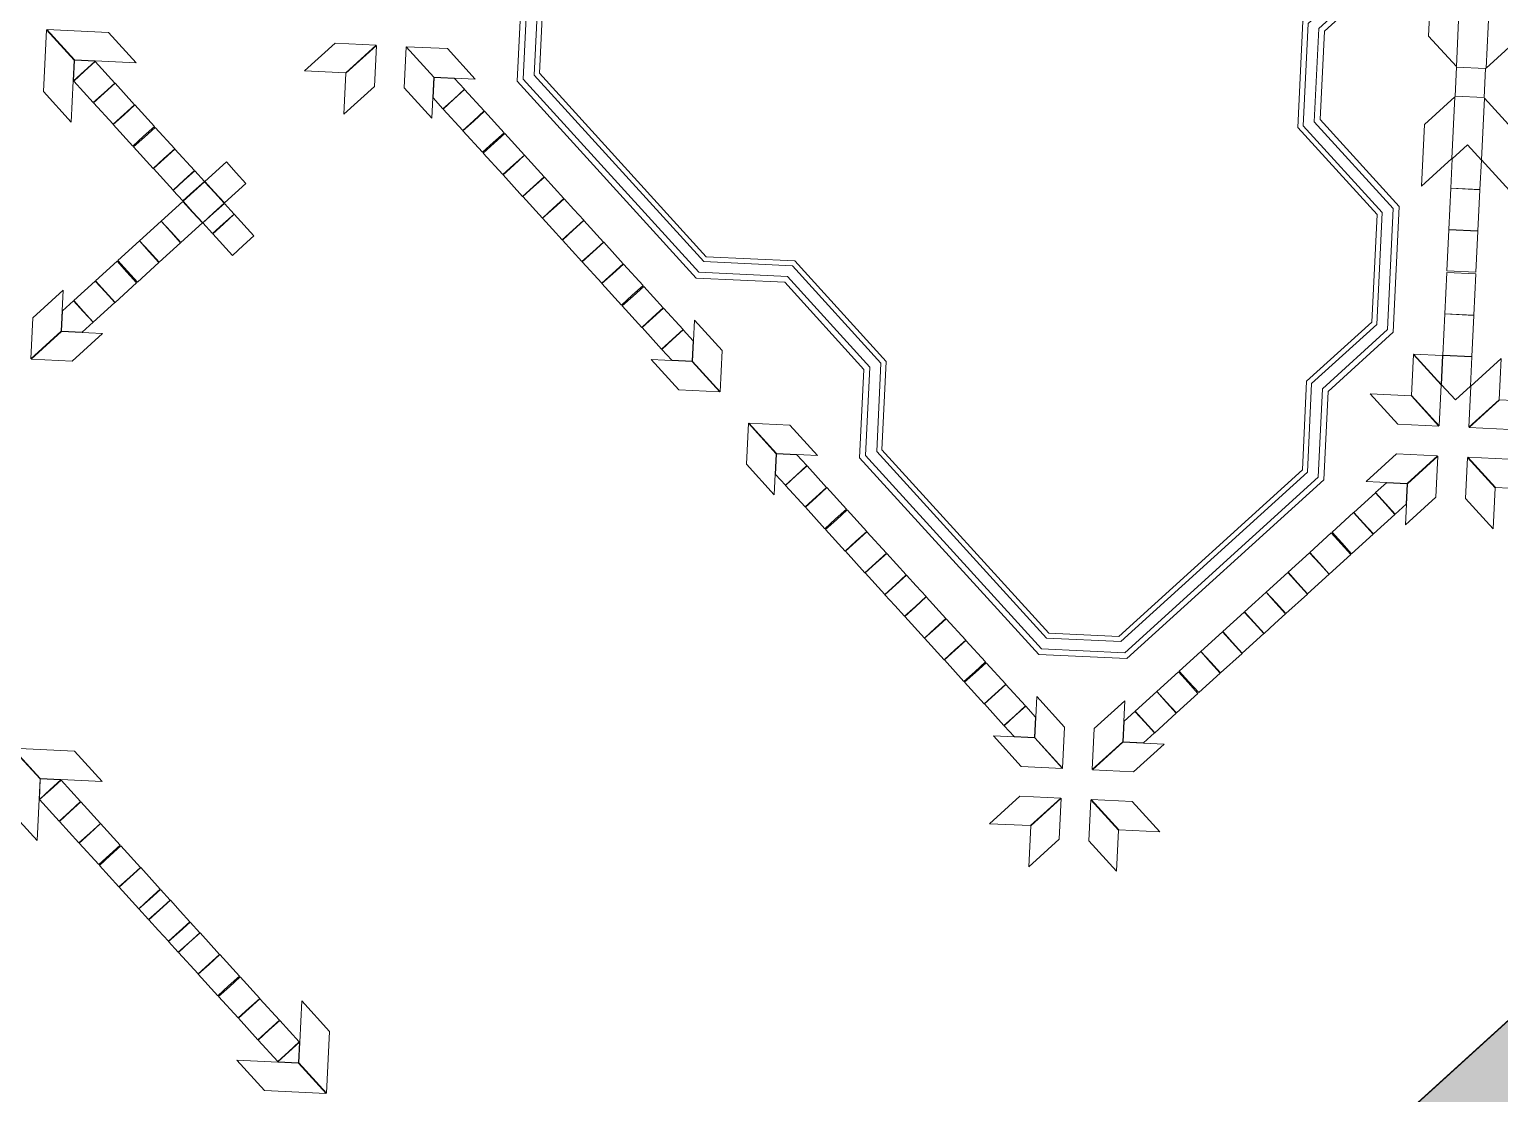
# Model space of a CAD drawing. Header units: inches. Extents: x 733725 to 1472938, y 4017711 to 8040520.
# Drawn here: x 734701.71 to 734721.93, y 4019149.44 to 4019164.08 of the extents above; entities that cross this region are included whole.
import ezdxf

# ---------------------------------------------------------------- set-up
doc = ezdxf.new("R2010")
doc.units = ezdxf.units.IN
doc.header["$MEASUREMENT"] = 0
doc.layers.add('H-HARAM3', color=123, linetype='Continuous', lineweight=5)
doc.layers.add('H-MAFSALL', color=31, linetype='Continuous', lineweight=13)

msp = doc.modelspace()

# ---------------------------------------------------------------- hatches: boundary and pattern name
at = {"layer": 'H-HARAM3'}
h = msp.add_hatch(color=256, dxfattribs=at)
h.paths.add_polyline_path([(734716.028, 4019124.161), (734715.823, 4019123.286), (734715.369, 4019121.079), (734715.2, 4019120.355), (734715.196, 4019119.642), (734715.084, 4019117.349), (734715.061, 4019116.343), (734714.999, 4019114.096), (734714.995, 4019113.1), (734714.83, 4019108.595), (734719.997, 4019102.911), (734723.331, 4019105.941), (734728.042, 4019100.759), (734723.301, 4019096.45), (734727.335, 4019092.014), (734724.671, 4019089.592), (734722.25, 4019092.256), (734720.548, 4019090.709), (734719.892, 4019091.431), (734718.14, 4019089.838), (734709.228, 4019099.64), (734711.058, 4019101.304), (734697.085, 4019116.673), (734653.138, 4019076.719), (734586.621, 4019149.885), (734621.452, 4019181.551), (734616.768, 4019186.703), (734608.767, 4019187.083), (734609.315, 4019198.591), (734613.851, 4019193.602), (734618.784, 4019198.087), (734618.537, 4019198.359), (734629.139, 4019207.998), (734629.386, 4019207.726), (734634.072, 4019211.987), (734639.991, 4019217.367), (734644.519, 4019212.386), (734691.789, 4019255.361), (734718.666, 4019225.798), (734702.541, 4019211.139), (734716.009, 4019196.325), (734717.761, 4019197.918), (734725.989, 4019188.866), (734724.238, 4019187.274), (734736.868, 4019173.38), (734752.238, 4019187.353), (734754.135, 4019185.266), (734753.363, 4019184.563), (734752.978, 4019167.892), (734726.21, 4019143.557), (734723.24, 4019139.715), (734722.535, 4019138.518), (734721.585, 4019136.45), (734721.228, 4019135.539), (734720.28, 4019133.515), (734719.872, 4019132.601), (734718.928, 4019130.561), (734718.538, 4019129.699), (734717.593, 4019127.641), (734717.164, 4019126.695), (734716.239, 4019124.643)])
h.paths.add_polyline_path([(734602.217, 4019153.389), (734601.82, 4019145.056), (734621.325, 4019123.602), (734623.077, 4019125.194), (734631.82, 4019115.577), (734630.068, 4019113.984), (734649.573, 4019092.53), (734657.906, 4019092.134), (734689.717, 4019121.054), (734688.124, 4019122.806), (734697.742, 4019131.55), (734699.334, 4019129.798), (734731.145, 4019158.718), (734731.542, 4019167.051), (734712.037, 4019188.506), (734710.285, 4019186.913), (734701.542, 4019196.53), (734703.294, 4019198.123), (734683.789, 4019219.577), (734675.456, 4019219.973), (734643.645, 4019191.053), (734645.238, 4019189.301), (734635.621, 4019180.557), (734634.028, 4019182.309)], flags=16)
h = msp.add_hatch(color=256, dxfattribs=at)
h.paths.add_polyline_path([(734716.028, 4019124.161), (734715.823, 4019123.286), (734715.369, 4019121.079), (734715.2, 4019120.355), (734715.196, 4019119.642), (734715.084, 4019117.349), (734715.061, 4019116.343), (734714.999, 4019114.096), (734714.995, 4019113.1), (734714.83, 4019108.595), (734719.997, 4019102.911), (734723.331, 4019105.941), (734728.042, 4019100.759), (734723.301, 4019096.45), (734727.335, 4019092.014), (734724.671, 4019089.592), (734722.25, 4019092.256), (734720.548, 4019090.709), (734719.892, 4019091.431), (734718.14, 4019089.838), (734709.228, 4019099.64), (734711.058, 4019101.304), (734697.085, 4019116.673), (734653.138, 4019076.719), (734586.621, 4019149.885), (734621.452, 4019181.551), (734616.768, 4019186.703), (734608.767, 4019187.083), (734609.315, 4019198.591), (734613.851, 4019193.602), (734618.784, 4019198.087), (734618.537, 4019198.359), (734629.139, 4019207.998), (734629.386, 4019207.726), (734634.072, 4019211.987), (734639.991, 4019217.367), (734644.519, 4019212.386), (734691.789, 4019255.361), (734718.666, 4019225.798), (734702.541, 4019211.139), (734716.009, 4019196.325), (734717.761, 4019197.918), (734725.989, 4019188.866), (734724.238, 4019187.274), (734736.868, 4019173.38), (734752.238, 4019187.353), (734754.135, 4019185.266), (734753.363, 4019184.563), (734752.978, 4019167.892), (734726.21, 4019143.557), (734723.24, 4019139.715), (734722.535, 4019138.518), (734721.585, 4019136.45), (734721.228, 4019135.539), (734720.28, 4019133.515), (734719.872, 4019132.601), (734718.928, 4019130.561), (734718.538, 4019129.699), (734717.593, 4019127.641), (734717.164, 4019126.695), (734716.239, 4019124.643)])
h.paths.add_polyline_path([(734602.217, 4019153.389), (734601.82, 4019145.056), (734621.325, 4019123.602), (734623.077, 4019125.194), (734631.82, 4019115.577), (734630.068, 4019113.984), (734649.573, 4019092.53), (734657.906, 4019092.134), (734689.717, 4019121.054), (734688.124, 4019122.806), (734697.742, 4019131.55), (734699.334, 4019129.798), (734731.145, 4019158.718), (734731.542, 4019167.051), (734712.037, 4019188.506), (734710.285, 4019186.913), (734701.542, 4019196.53), (734703.294, 4019198.123), (734683.789, 4019219.577), (734675.456, 4019219.973), (734643.645, 4019191.053), (734645.238, 4019189.301), (734635.621, 4019180.557), (734634.028, 4019182.309)], flags=16)
at = {"layer": 'H-MAFSALL'}
h = msp.add_hatch(dxfattribs=at)
h.set_pattern_fill('ANGLE', color=256, scale=0.3, angle=45, style=0)
h.set_pattern_definition([(44.999999983, (-0.0012, 0.0002), (-1.4817422595, 1.4817422604), [1.524, -0.5715]), (134.999999983, (-0.0012, 0.0002), (-1.4817422604, -1.4817422595), [1.524, -0.5715])])
edge = h.paths.add_edge_path(flags=16)
edge.add_arc((734483.445, 4019138.19), 8, -50, 310)
edge = h.paths.add_edge_path(flags=16)
edge.add_arc((735041.69, 4018744.78), 5, 130, 310)
edge.add_arc((735041.69, 4018744.78), 5, -50, 130)
edge = h.paths.add_edge_path(flags=16)
edge.add_arc((734929.449, 4018650.032), 10, 307.1029, 310)
edge.add_line((734935.877, 4018642.372), (734935.481, 4018642.057))
edge = h.paths.add_edge_path(flags=16)
edge.add_arc((734448.304, 4018988.959), 5, -50, 310)
edge = h.paths.add_edge_path(flags=16)
edge.add_arc((734929.449, 4018650.032), 10, -50, 310)
edge = h.paths.add_edge_path()
edge.add_line((734470.495, 4018819.804), (734535.003, 4018852.189))
edge.add_line((734535.003, 4018852.189), (734535.003, 4018852.189))
edge.add_line((734535.003, 4018852.189), (734572.914, 4018810.916))
edge.add_arc((734615.714, 4018815.067), 43, 185.5397, 259.5981)
edge.add_line((734607.95, 4018772.774), (734656.259, 4018720.181))
edge.add_line((734656.259, 4018720.181), (734681.017, 4018702.881))
edge.add_line((734681.017, 4018702.881), (734689.467, 4018687.669))
edge.add_line((734689.467, 4018687.669), (734694.857, 4018680.12))
edge.add_line((734694.857, 4018680.12), (734719.321, 4018651.346))
edge.add_line((734719.321, 4018651.346), (734735.321, 4018631.946))
edge.add_line((734735.321, 4018631.946), (734738.811, 4018624.304))
edge.add_line((734738.811, 4018624.304), (734748.26, 4018603.512))
edge.add_line((734748.26, 4018603.512), (734747.516, 4018601.656))
edge.add_arc((734785.506, 4018511.871), 97.491, 107.72929, 112.93457, ccw=False)
edge.add_arc((734656.551, 4018541.881), 117.492, 25.08126, 32.34036, ccw=False)
edge.add_line((734762.964, 4018591.686), (734809.18, 4018581.942))
edge.add_line((734809.18, 4018581.942), (734866.219, 4018571.729))
edge.add_line((734866.219, 4018571.729), (734867.898, 4018578.513))
edge.add_line((734867.898, 4018578.513), (734907.725, 4018615.005))
edge.add_line((734907.725, 4018615.005), (734912.431, 4018609.829))
edge.add_line((734912.431, 4018609.829), (734975.64, 4018667.103))
edge.add_line((734975.64, 4018667.103), (734970.981, 4018672.229))
edge.add_line((734970.981, 4018672.229), (735032.04, 4018727.74))
edge.add_line((735032.04, 4018727.74), (735037.306, 4018722.006))
edge.add_line((735037.306, 4018722.006), (735052.413, 4018735.663))
edge.add_line((735052.413, 4018735.663), (735059.338, 4018741.922))
edge.add_line((735059.338, 4018741.922), (735066.401, 4018748.341))
edge.add_line((735066.401, 4018748.341), (735061.106, 4018754.165))
edge.add_line((735061.106, 4018754.165), (735117.118, 4018805.091))
edge.add_line((735117.118, 4018805.091), (735104.817, 4018818.622))
edge.add_line((735104.817, 4018818.622), (734958.677, 4018685.762))
edge.add_line((734958.677, 4018685.762), (734951.519, 4018693.635))
edge.add_line((734951.519, 4018693.635), (734933.872, 4018677.591))
edge.add_line((734933.872, 4018677.591), (734905.385, 4018651.693))
edge.add_line((734905.385, 4018651.693), (734888.108, 4018635.985))
edge.add_line((734888.108, 4018635.985), (734892.767, 4018630.86))
edge.add_line((734892.767, 4018630.86), (734854.667, 4018596.221))
edge.add_line((734854.667, 4018596.221), (734784.293, 4018608.823))
edge.add_arc((734788.7, 4018633.431), 25, 217.1653, 259.8479, ccw=False)
edge.add_line((734768.777, 4018618.328), (734704.047, 4018703.715))
edge.add_line((734704.047, 4018703.715), (734708.534, 4018710.947))
edge.add_line((734708.534, 4018710.947), (734700.207, 4018716.114))
edge.add_line((734700.207, 4018716.114), (734704.039, 4018722.289))
edge.add_line((734704.039, 4018722.289), (734698.091, 4018725.98))
edge.add_line((734698.091, 4018725.98), (734702.273, 4018732.721))
edge.add_line((734702.273, 4018732.721), (734702.336, 4018732.679))
edge.add_arc((734708.117, 4018741.415), 10.475, 236.5024, 314.0512)
edge.add_line((734715.401, 4018733.886), (734717.159, 4018735.485))
edge.add_line((734717.159, 4018735.485), (734722.231, 4018740.095))
edge.add_line((734722.231, 4018740.095), (734720.065, 4018742.478))
edge.add_line((734720.065, 4018742.478), (734726.132, 4018747.994))
edge.add_line((734726.132, 4018747.994), (734719.41, 4018755.387))
edge.add_line((734719.41, 4018755.387), (734713.218, 4018749.758))
edge.add_line((734713.218, 4018749.758), (734710.291, 4018752.978))
edge.add_line((734710.291, 4018752.978), (734716.483, 4018758.607))
edge.add_line((734716.483, 4018758.607), (734709.759, 4018766.003))
edge.add_line((734709.759, 4018766.003), (734703.567, 4018760.373))
edge.add_line((734703.567, 4018760.373), (734700.64, 4018763.593))
edge.add_line((734700.64, 4018763.593), (734706.832, 4018769.222))
edge.add_line((734706.832, 4018769.222), (734700.111, 4018776.616))
edge.add_line((734700.111, 4018776.616), (734694.4, 4018771.424))
edge.add_line((734694.4, 4018771.424), (734692.234, 4018773.807))
edge.add_line((734692.234, 4018773.807), (734686.631, 4018768.713))
edge.add_line((734686.631, 4018768.713), (734683.931, 4018766.258))
edge.add_arc((734691.488, 4018755.604), 13.062, 125.3471, 234.1486)
edge.add_line((734683.838, 4018745.017), (734679.674, 4018738.306))
edge.add_line((734679.674, 4018738.306), (734673.726, 4018741.996))
edge.add_line((734673.726, 4018741.996), (734673.41, 4018741.491))
edge.add_line((734673.41, 4018741.491), (734673.274, 4018741.576))
edge.add_line((734673.274, 4018741.576), (734669.424, 4018735.372))
edge.add_line((734669.424, 4018735.372), (734662.891, 4018739.425))
edge.add_line((734662.891, 4018739.425), (734661.12, 4018740.524))
edge.add_line((734661.12, 4018740.524), (734662.269, 4018742.424))
edge.add_line((734662.269, 4018742.424), (734639.091, 4018767.919))
edge.add_line((734639.091, 4018767.919), (734644.863, 4018773.166))
edge.add_line((734644.863, 4018773.166), (734641.27, 4018777.117))
edge.add_line((734641.27, 4018777.117), (734635.499, 4018771.87))
edge.add_line((734635.499, 4018771.87), (734624.539, 4018783.924))
edge.add_line((734624.539, 4018783.924), (734623.801, 4018783.25))
edge.add_line((734623.801, 4018783.25), (734611.491, 4018796.79))
edge.add_line((734611.491, 4018796.79), (734615.969, 4018800.904))
edge.add_line((734615.969, 4018800.904), (734613.206, 4018803.943))
edge.add_line((734613.206, 4018803.943), (734611.359, 4018802.264))
edge.add_line((734611.359, 4018802.264), (734611.02, 4018802.637))
edge.add_line((734611.02, 4018802.637), (734608.08, 4018802.777))
edge.add_line((734608.08, 4018802.777), (734607.708, 4018802.438))
edge.add_line((734607.708, 4018802.438), (734600.959, 4018809.861))
edge.add_line((734600.959, 4018809.861), (734601.332, 4018810.2))
edge.add_line((734601.332, 4018810.2), (734601.471, 4018813.14))
edge.add_line((734601.471, 4018813.14), (734601.133, 4018813.512))
edge.add_line((734601.133, 4018813.512), (734602.98, 4018815.191))
edge.add_line((734602.98, 4018815.191), (734600.195, 4018818.254))
edge.add_line((734600.195, 4018818.254), (734595.696, 4018814.164))
edge.add_line((734595.696, 4018814.164), (734583.386, 4018827.704))
edge.add_line((734583.386, 4018827.704), (734584.128, 4018828.375))
edge.add_line((734584.128, 4018828.375), (734573.169, 4018840.43))
edge.add_line((734573.169, 4018840.43), (734578.94, 4018845.677))
edge.add_line((734578.94, 4018845.677), (734575.348, 4018849.628))
edge.add_line((734575.348, 4018849.628), (734569.576, 4018844.381))
edge.add_line((734569.576, 4018844.381), (734546.398, 4018869.875))
edge.add_line((734546.398, 4018869.875), (734544.397, 4018868.912))
edge.add_line((734544.397, 4018868.912), (734540.057, 4018877.668))
edge.add_line((734540.057, 4018877.668), (734546.599, 4018880.911))
edge.add_line((734546.599, 4018880.911), (734546.526, 4018881.057))
edge.add_line((734546.526, 4018881.057), (734547.06, 4018881.322))
edge.add_line((734547.06, 4018881.322), (734543.952, 4018887.593))
edge.add_line((734543.952, 4018887.593), (734551.028, 4018891.101))
edge.add_arc((734562.294, 4018897.711), 13.062, 210.4016, 319.2031)
edge.add_line((734572.182, 4018889.177), (734580.485, 4018896.725))
edge.add_line((734580.485, 4018896.725), (734578.319, 4018899.107))
edge.add_line((734578.319, 4018899.107), (734584.029, 4018904.299))
edge.add_line((734584.029, 4018904.299), (734577.183, 4018911.579))
edge.add_line((734577.183, 4018911.579), (734571.116, 4018906.063))
edge.add_line((734571.116, 4018906.063), (734568.189, 4018909.283))
edge.add_line((734568.189, 4018909.283), (734574.256, 4018914.799))
edge.add_line((734574.256, 4018914.799), (734567.532, 4018922.195))
edge.add_line((734567.532, 4018922.195), (734561.465, 4018916.679))
edge.add_line((734561.465, 4018916.679), (734558.538, 4018919.898))
edge.add_line((734558.538, 4018919.898), (734564.605, 4018925.414))
edge.add_line((734564.605, 4018925.414), (734558.008, 4018932.921))
edge.add_line((734558.008, 4018932.921), (734551.941, 4018927.405))
edge.add_line((734551.941, 4018927.405), (734549.774, 4018929.787))
edge.add_line((734549.774, 4018929.787), (734542.945, 4018923.578))
edge.add_arc((734549.637, 4018915.633), 10.388, 130.1084, 208.8482)
edge.add_line((734540.538, 4018910.621), (734533.43, 4018907.097))
edge.add_line((734533.43, 4018907.097), (734530.321, 4018913.369))
edge.add_line((734530.321, 4018913.369), (734523.81, 4018910.141))
edge.add_line((734523.81, 4018910.141), (734519.422, 4018918.991))
edge.add_line((734519.422, 4018918.991), (734518.414, 4018918.49))
edge.add_line((734518.414, 4018918.49), (734483.652, 4018963.612))
edge.add_line((734483.652, 4018963.612), (734466.216, 4018986.25))
edge.add_arc((734446.342, 4018986.524), 19.876, -0.7881, 95.2465)
edge.add_line((734444.525, 4019006.316), (734441.745, 4019010.015))
edge.add_arc((734457.733, 4019022.03), 20, 159.6381, 216.9245, ccw=False)
edge.add_line((734438.983, 4019028.989), (734449.624, 4019057.661))
edge.add_arc((734468.375, 4019050.702), 20, 132.2751, 159.6381, ccw=False)
edge.add_line((734454.921, 4019065.5), (734492.174, 4019099.369))
edge.add_line((734492.174, 4019099.369), (734492.352, 4019103.094))
edge.add_line((734492.352, 4019103.094), (734518.495, 4019128.91))
edge.add_line((734518.495, 4019128.91), (734515.932, 4019129.032))
edge.add_line((734515.932, 4019129.032), (734509.618, 4019135.985))
edge.add_line((734509.618, 4019135.985), (734510.13, 4019146.749))
edge.add_line((734510.13, 4019146.749), (734519.735, 4019155.04))
edge.add_line((734519.735, 4019155.04), (734521.152, 4019171.133))
edge.add_line((734521.152, 4019171.133), (734507.472, 4019199.486))
edge.add_line((734507.472, 4019199.486), (734476.686, 4019171.099))
edge.add_line((734476.686, 4019171.099), (734472.574, 4019167.308))
edge.add_line((734472.574, 4019167.308), (734466.913, 4019162.087))
edge.add_line((734466.913, 4019162.087), (734466.392, 4019149.251))
edge.add_line((734466.392, 4019149.251), (734473.058, 4019142.023))
edge.add_line((734473.058, 4019142.023), (734470.728, 4019136.003))
edge.add_line((734470.728, 4019136.003), (734468.209, 4019122.907))
edge.add_line((734468.209, 4019122.907), (734466.607, 4019104.847))
edge.add_line((734466.607, 4019104.847), (734464.67, 4019103.328))
edge.add_line((734464.67, 4019103.328), (734460.43, 4019099.47))
edge.add_line((734460.43, 4019099.47), (734439.912, 4019080.557))
edge.add_arc((734466.972, 4019051.099), 40, 132.5703, 159.9333)
edge.add_line((734429.4, 4019064.824), (734425.787, 4019054.932))
edge.add_arc((734492.611, 4019019.499), 75.638, 152.06563, 155.27115)
edge.add_line((734423.91, 4019051.14), (734418.436, 4019034.299))
edge.add_line((734418.436, 4019034.299), (734418.393, 4019032.833))
edge.add_arc((734464.107, 4019027.499), 46.024, 173.3446, 190.8662)
edge.add_arc((734458.101, 4019026.815), 40, 191.5252, 222.5703)
edge.add_line((734428.643, 4018999.755), (734431.55, 4018996.591))
edge.add_arc((734450.637, 4018990.594), 20.007, 162.5586, 282.582)
edge.add_line((734454.995, 4018971.068), (734472.935, 4018951.538))
edge.add_line((734472.935, 4018951.538), (734489.366, 4018933.651))
edge.add_line((734489.366, 4018933.651), (734498.083, 4018916.295))
edge.add_line((734498.083, 4018916.295), (734467.009, 4018900.695))
edge.add_line((734467.009, 4018900.695), (734457.734, 4018896.038))
edge.add_line((734457.734, 4018896.038), (734446.846, 4018890.572))
edge.add_line((734446.846, 4018890.572), (734436.474, 4018885.365))
edge.add_line((734436.474, 4018885.365), (734448.8, 4018875.981))
edge.add_line((734448.8, 4018875.981), (734461.775, 4018837.145))
edge.add_line((734461.775, 4018837.145), (734470.495, 4018819.804))

# ---------------------------------------------------------------- linework, layer by layer
at = {"layer": 'H-HARAM3'}
for points in [[(734602.193, 4019153.39), (734601.797, 4019145.056), (734622.314, 4019122.488), (734623.326, 4019123.408), (734630.053, 4019116.009), (734629.041, 4019115.089), (734649.558, 4019092.521), (734657.892, 4019092.124), (734731.145, 4019158.721), (734731.541, 4019167.055), (734683.78, 4019219.59), (734675.446, 4019219.987)], [(734602.193, 4019153.39), (734601.797, 4019145.056), (734622.314, 4019122.488), (734623.326, 4019123.408), (734630.053, 4019116.009), (734629.041, 4019115.089), (734649.558, 4019092.521), (734657.892, 4019092.124), (734731.145, 4019158.721), (734731.541, 4019167.055), (734683.78, 4019219.59), (734675.446, 4019219.987)], [(734602.217, 4019153.389), (734601.82, 4019145.056), (734621.325, 4019123.602), (734623.077, 4019125.194), (734631.82, 4019115.577), (734630.068, 4019113.984), (734649.573, 4019092.53), (734657.906, 4019092.134), (734689.717, 4019121.054), (734688.124, 4019122.806), (734697.742, 4019131.55), (734699.334, 4019129.798), (734731.145, 4019158.718), (734731.542, 4019167.051), (734712.037, 4019188.506), (734710.285, 4019186.913), (734701.542, 4019196.53), (734703.294, 4019198.123), (734683.789, 4019219.577), (734675.456, 4019219.973), (734643.645, 4019191.053), (734645.238, 4019189.301), (734635.621, 4019180.557), (734634.028, 4019182.309)], [(734602.217, 4019153.389), (734601.82, 4019145.056), (734621.325, 4019123.602), (734623.077, 4019125.194), (734631.82, 4019115.577), (734630.068, 4019113.984), (734649.573, 4019092.53), (734657.906, 4019092.134), (734689.717, 4019121.054), (734688.124, 4019122.806), (734697.742, 4019131.55), (734699.334, 4019129.798), (734731.145, 4019158.718), (734731.542, 4019167.051), (734712.037, 4019188.506), (734710.285, 4019186.913), (734701.542, 4019196.53), (734703.294, 4019198.123), (734683.789, 4019219.577), (734675.456, 4019219.973), (734643.645, 4019191.053), (734645.238, 4019189.301), (734635.621, 4019180.557), (734634.028, 4019182.309)], [(734708.417, 4019163.371), (734708.474, 4019164.585), (734711.182, 4019167.046), (734712.398, 4019166.988), (734713.596, 4019168.078), (734713.654, 4019169.294), (734716.361, 4019171.755), (734717.575, 4019171.697), (734720.037, 4019168.99), (734719.979, 4019167.774), (734720.794, 4019166.877), (734720.712, 4019165.149), (734719.516, 4019164.061), (734719.458, 4019162.843), (734720.545, 4019161.648), (734720.463, 4019159.919), (734719.566, 4019159.104), (734719.508, 4019157.888), (734716.801, 4019155.426), (734715.587, 4019155.484), (734713.125, 4019158.191), (734713.183, 4019159.407), (734712.094, 4019160.606), (734710.878, 4019160.663)], [(734708.417, 4019163.371), (734708.474, 4019164.585), (734711.182, 4019167.046), (734712.398, 4019166.988), (734713.596, 4019168.078), (734713.654, 4019169.294), (734716.361, 4019171.755), (734717.575, 4019171.697), (734720.037, 4019168.99), (734719.979, 4019167.774), (734720.794, 4019166.877), (734720.712, 4019165.149), (734719.516, 4019164.061), (734719.458, 4019162.843), (734720.545, 4019161.648), (734720.463, 4019159.919), (734719.566, 4019159.104), (734719.508, 4019157.888), (734716.801, 4019155.426), (734715.587, 4019155.484), (734713.125, 4019158.191), (734713.183, 4019159.407), (734712.094, 4019160.606), (734710.878, 4019160.663)], [(734708.498, 4019163.4), (734708.553, 4019164.548), (734711.211, 4019166.965), (734712.427, 4019166.907), (734713.674, 4019168.041), (734713.732, 4019169.257), (734716.39, 4019171.674), (734717.538, 4019171.619), (734719.955, 4019168.961), (734719.897, 4019167.745), (734720.713, 4019166.848), (734720.633, 4019165.185), (734719.438, 4019164.098), (734719.376, 4019162.814), (734720.464, 4019161.618), (734720.385, 4019159.956), (734719.488, 4019159.14), (734719.43, 4019157.924), (734716.772, 4019155.508), (734715.624, 4019155.562), (734713.207, 4019158.221), (734713.265, 4019159.437), (734712.131, 4019160.684), (734710.915, 4019160.742)], [(734708.498, 4019163.4), (734708.553, 4019164.548), (734711.211, 4019166.965), (734712.427, 4019166.907), (734713.674, 4019168.041), (734713.732, 4019169.257), (734716.39, 4019171.674), (734717.538, 4019171.619), (734719.955, 4019168.961), (734719.897, 4019167.745), (734720.713, 4019166.848), (734720.633, 4019165.185), (734719.438, 4019164.098), (734719.376, 4019162.814), (734720.464, 4019161.618), (734720.385, 4019159.956), (734719.488, 4019159.14), (734719.43, 4019157.924), (734716.772, 4019155.508), (734715.624, 4019155.562), (734713.207, 4019158.221), (734713.265, 4019159.437), (734712.131, 4019160.684), (734710.915, 4019160.742)], [(734708.651, 4019163.455), (734708.7, 4019164.479), (734711.266, 4019166.812), (734712.482, 4019166.754), (734713.821, 4019167.972), (734713.879, 4019169.188), (734716.445, 4019171.521), (734717.469, 4019171.472), (734719.802, 4019168.906), (734719.745, 4019167.69), (734720.56, 4019166.793), (734720.487, 4019165.255), (734719.291, 4019164.167), (734719.224, 4019162.759), (734720.311, 4019161.563), (734720.238, 4019160.025), (734719.341, 4019159.21), (734719.283, 4019157.994), (734716.717, 4019155.66), (734715.693, 4019155.709), (734713.36, 4019158.276), (734713.418, 4019159.492), (734712.2, 4019160.831), (734710.984, 4019160.889)], [(734708.651, 4019163.455), (734708.7, 4019164.479), (734711.266, 4019166.812), (734712.482, 4019166.754), (734713.821, 4019167.972), (734713.879, 4019169.188), (734716.445, 4019171.521), (734717.469, 4019171.472), (734719.802, 4019168.906), (734719.745, 4019167.69), (734720.56, 4019166.793), (734720.487, 4019165.255), (734719.291, 4019164.167), (734719.224, 4019162.759), (734720.311, 4019161.563), (734720.238, 4019160.025), (734719.341, 4019159.21), (734719.283, 4019157.994), (734716.717, 4019155.66), (734715.693, 4019155.709), (734713.36, 4019158.276), (734713.418, 4019159.492), (734712.2, 4019160.831), (734710.984, 4019160.889)], [(734708.722, 4019163.481), (734708.768, 4019164.447), (734711.292, 4019166.741), (734712.508, 4019166.683), (734713.89, 4019167.939), (734713.948, 4019169.155), (734716.471, 4019171.45), (734717.437, 4019171.404), (734719.731, 4019168.88), (734719.673, 4019167.664), (734720.488, 4019166.767), (734720.418, 4019165.287), (734719.222, 4019164.2), (734719.152, 4019162.734), (734720.24, 4019161.538), (734720.169, 4019160.057), (734719.272, 4019159.242), (734719.215, 4019158.026), (734716.691, 4019155.732), (734715.725, 4019155.778), (734713.431, 4019158.301), (734713.489, 4019159.517), (734712.232, 4019160.899), (734711.016, 4019160.957)], [(734708.722, 4019163.481), (734708.768, 4019164.447), (734711.292, 4019166.741), (734712.508, 4019166.683), (734713.89, 4019167.939), (734713.948, 4019169.155), (734716.471, 4019171.45), (734717.437, 4019171.404), (734719.731, 4019168.88), (734719.673, 4019167.664), (734720.488, 4019166.767), (734720.418, 4019165.287), (734719.222, 4019164.2), (734719.152, 4019162.734), (734720.24, 4019161.538), (734720.169, 4019160.057), (734719.272, 4019159.242), (734719.215, 4019158.026), (734716.691, 4019155.732), (734715.725, 4019155.778), (734713.431, 4019158.301), (734713.489, 4019159.517), (734712.232, 4019160.899), (734711.016, 4019160.957)], [(734721.371, 4019164.423), (734720.991, 4019164.842), (734720.95, 4019163.991), (734721.331, 4019163.572)], [(734721.371, 4019164.423), (734720.991, 4019164.842), (734720.95, 4019163.991), (734721.331, 4019163.572)], [(734721.78, 4019164.404), (734722.198, 4019164.784), (734722.158, 4019163.933), (734721.739, 4019163.553)], [(734721.78, 4019164.404), (734722.198, 4019164.784), (734722.158, 4019163.933), (734721.739, 4019163.553)], [(734701.902, 4019163.229), (734702.283, 4019162.81), (734702.323, 4019163.661), (734701.943, 4019164.08)], [(734701.902, 4019163.229), (734702.283, 4019162.81), (734702.323, 4019163.661), (734701.943, 4019164.08)], [(734702.797, 4019164.042), (734703.177, 4019163.624), (734702.327, 4019163.664), (734701.946, 4019164.083)], [(734702.797, 4019164.042), (734703.177, 4019163.624), (734702.327, 4019163.664), (734701.946, 4019164.083)], [(734705.492, 4019163.513), (734705.911, 4019163.894), (734706.476, 4019163.867), (734706.057, 4019163.486)], [(734705.492, 4019163.513), (734705.911, 4019163.894), (734706.476, 4019163.867), (734706.057, 4019163.486)], [(734706.033, 4019162.918), (734706.452, 4019163.299), (734706.479, 4019163.864), (734706.06, 4019163.483)], [(734706.033, 4019162.918), (734706.452, 4019163.299), (734706.479, 4019163.864), (734706.06, 4019163.483)], [(734707.241, 4019162.861), (734706.86, 4019163.279), (734706.887, 4019163.844), (734707.268, 4019163.426)], [(734707.241, 4019162.861), (734706.86, 4019163.279), (734706.887, 4019163.844), (734707.268, 4019163.426)], [(734707.836, 4019163.402), (734707.455, 4019163.82), (734706.89, 4019163.847), (734707.271, 4019163.429)], [(734707.836, 4019163.402), (734707.455, 4019163.82), (734706.89, 4019163.847), (734707.271, 4019163.429)], [(734702.314, 4019163.377), (734702.328, 4019163.66), (734702.61, 4019163.646), (734702.462, 4019163.512)], [(734702.314, 4019163.377), (734702.328, 4019163.66), (734702.61, 4019163.646), (734702.462, 4019163.512)], [(734702.613, 4019163.643), (734702.465, 4019163.508), (734702.317, 4019163.374), (734702.586, 4019163.078), (734702.734, 4019163.212), (734702.882, 4019163.347)], [(734702.613, 4019163.643), (734702.465, 4019163.508), (734702.317, 4019163.374), (734702.586, 4019163.078), (734702.734, 4019163.212), (734702.882, 4019163.347)], [(734721.316, 4019163.165), (734721.335, 4019163.565), (734721.734, 4019163.546), (734721.715, 4019163.146)], [(734721.316, 4019163.165), (734721.335, 4019163.565), (734721.734, 4019163.546), (734721.715, 4019163.146)], [(734702.885, 4019163.344), (734702.737, 4019163.209), (734702.589, 4019163.075), (734702.858, 4019162.779), (734703.006, 4019162.913), (734703.154, 4019163.048)], [(734702.885, 4019163.344), (734702.737, 4019163.209), (734702.589, 4019163.075), (734702.858, 4019162.779), (734703.006, 4019162.913), (734703.154, 4019163.048)], [(734707.258, 4019163.142), (734707.272, 4019163.424), (734707.554, 4019163.411), (734707.69, 4019163.261), (734707.542, 4019163.127), (734707.394, 4019162.992)], [(734707.258, 4019163.142), (734707.272, 4019163.424), (734707.554, 4019163.411), (734707.69, 4019163.261), (734707.542, 4019163.127), (734707.394, 4019162.992)], [(734707.397, 4019162.989), (734707.545, 4019163.123), (734707.693, 4019163.258), (734707.962, 4019162.962), (734707.814, 4019162.828), (734707.666, 4019162.693)], [(734707.397, 4019162.989), (734707.545, 4019163.123), (734707.693, 4019163.258), (734707.962, 4019162.962), (734707.814, 4019162.828), (734707.666, 4019162.693)], [(734721.271, 4019162.307), (734720.852, 4019161.927), (734720.893, 4019162.777), (734721.311, 4019163.158)], [(734721.271, 4019162.307), (734720.852, 4019161.927), (734720.893, 4019162.777), (734721.311, 4019163.158)], [(734721.679, 4019162.288), (734722.06, 4019161.869), (734722.1, 4019162.72), (734721.719, 4019163.138)], [(734721.679, 4019162.288), (734722.06, 4019161.869), (734722.1, 4019162.72), (734721.719, 4019163.138)], [(734703.157, 4019163.045), (734703.009, 4019162.91), (734702.861, 4019162.775), (734703.13, 4019162.479), (734703.278, 4019162.614), (734703.426, 4019162.749)], [(734703.157, 4019163.045), (734703.009, 4019162.91), (734702.861, 4019162.775), (734703.13, 4019162.479), (734703.278, 4019162.614), (734703.426, 4019162.749)], [(734707.669, 4019162.69), (734707.817, 4019162.824), (734707.965, 4019162.959), (734708.234, 4019162.663), (734708.086, 4019162.528), (734707.938, 4019162.394)], [(734707.669, 4019162.69), (734707.817, 4019162.824), (734707.965, 4019162.959), (734708.234, 4019162.663), (734708.086, 4019162.528), (734707.938, 4019162.394)], [(734703.436, 4019162.737), (734703.288, 4019162.603), (734703.14, 4019162.468), (734703.409, 4019162.172), (734703.557, 4019162.307), (734703.705, 4019162.441)], [(734703.436, 4019162.737), (734703.288, 4019162.603), (734703.14, 4019162.468), (734703.409, 4019162.172), (734703.557, 4019162.307), (734703.705, 4019162.441)], [(734707.949, 4019162.383), (734708.097, 4019162.517), (734708.244, 4019162.652), (734708.514, 4019162.356), (734708.366, 4019162.221), (734708.218, 4019162.087)], [(734707.949, 4019162.383), (734708.097, 4019162.517), (734708.244, 4019162.652), (734708.514, 4019162.356), (734708.366, 4019162.221), (734708.218, 4019162.087)], [(734703.708, 4019162.438), (734703.56, 4019162.304), (734703.412, 4019162.169), (734703.682, 4019161.873), (734703.829, 4019162.008), (734703.977, 4019162.142)], [(734703.708, 4019162.438), (734703.56, 4019162.304), (734703.412, 4019162.169), (734703.682, 4019161.873), (734703.829, 4019162.008), (734703.977, 4019162.142)], [(734708.221, 4019162.083), (734708.369, 4019162.218), (734708.517, 4019162.353), (734708.786, 4019162.057), (734708.638, 4019161.922), (734708.49, 4019161.787)], [(734708.221, 4019162.083), (734708.369, 4019162.218), (734708.517, 4019162.353), (734708.786, 4019162.057), (734708.638, 4019161.922), (734708.49, 4019161.787)], [(734721.655, 4019161.883), (734721.256, 4019161.902), (734721.275, 4019162.305), (734721.484, 4019162.495), (734721.675, 4019162.286)], [(734721.655, 4019161.883), (734721.256, 4019161.902), (734721.275, 4019162.305), (734721.484, 4019162.495), (734721.675, 4019162.286)], [(734703.98, 4019162.139), (734703.832, 4019162.004), (734703.684, 4019161.87), (734703.818, 4019161.724), (734703.966, 4019161.858), (734704.113, 4019161.993)], [(734703.98, 4019162.139), (734703.832, 4019162.004), (734703.684, 4019161.87), (734703.818, 4019161.724), (734703.966, 4019161.858), (734704.113, 4019161.993)], [(734704.416, 4019162.261), (734704.55, 4019162.113), (734704.685, 4019161.965), (734704.389, 4019161.696), (734704.254, 4019161.844), (734704.12, 4019161.992)], [(734704.416, 4019162.261), (734704.55, 4019162.113), (734704.685, 4019161.965), (734704.389, 4019161.696), (734704.254, 4019161.844), (734704.12, 4019161.992)], [(734703.968, 4019161.855), (734704.116, 4019161.989), (734704.251, 4019161.841), (734704.386, 4019161.693), (734704.238, 4019161.559), (734704.09, 4019161.424), (734703.955, 4019161.572), (734703.82, 4019161.72)], [(734703.968, 4019161.855), (734704.116, 4019161.989), (734704.251, 4019161.841), (734704.386, 4019161.693), (734704.238, 4019161.559), (734704.09, 4019161.424), (734703.955, 4019161.572), (734703.82, 4019161.72)], [(734708.493, 4019161.784), (734708.641, 4019161.919), (734708.789, 4019162.053), (734709.058, 4019161.757), (734708.91, 4019161.623), (734708.762, 4019161.488)], [(734708.493, 4019161.784), (734708.641, 4019161.919), (734708.789, 4019162.053), (734709.058, 4019161.757), (734708.91, 4019161.623), (734708.762, 4019161.488)], [(734721.628, 4019161.312), (734721.229, 4019161.331), (734721.256, 4019161.898), (734721.655, 4019161.879)], [(734721.628, 4019161.312), (734721.229, 4019161.331), (734721.256, 4019161.898), (734721.655, 4019161.879)], [(734703.817, 4019161.717), (734703.952, 4019161.569), (734704.086, 4019161.421), (734703.79, 4019161.152), (734703.656, 4019161.3), (734703.521, 4019161.448)], [(734703.817, 4019161.717), (734703.952, 4019161.569), (734704.086, 4019161.421), (734703.79, 4019161.152), (734703.656, 4019161.3), (734703.521, 4019161.448)], [(734704.388, 4019161.69), (734704.241, 4019161.556), (734704.093, 4019161.421), (734704.226, 4019161.275), (734704.374, 4019161.409), (734704.522, 4019161.544)], [(734704.388, 4019161.69), (734704.241, 4019161.556), (734704.093, 4019161.421), (734704.226, 4019161.275), (734704.374, 4019161.409), (734704.522, 4019161.544)], [(734708.899, 4019161.337), (734708.765, 4019161.485), (734708.913, 4019161.62), (734709.061, 4019161.754), (734709.195, 4019161.606), (734709.33, 4019161.458), (734709.182, 4019161.324), (734709.034, 4019161.189)], [(734708.899, 4019161.337), (734708.765, 4019161.485), (734708.913, 4019161.62), (734709.061, 4019161.754), (734709.195, 4019161.606), (734709.33, 4019161.458), (734709.182, 4019161.324), (734709.034, 4019161.189)], [(734704.525, 4019161.541), (734704.377, 4019161.406), (734704.229, 4019161.271), (734704.498, 4019160.975), (734704.646, 4019161.11), (734704.794, 4019161.245)], [(734704.525, 4019161.541), (734704.377, 4019161.406), (734704.229, 4019161.271), (734704.498, 4019160.975), (734704.646, 4019161.11), (734704.794, 4019161.245)], [(734703.518, 4019161.445), (734703.653, 4019161.297), (734703.787, 4019161.149), (734703.491, 4019160.88), (734703.357, 4019161.028), (734703.222, 4019161.176)], [(734703.518, 4019161.445), (734703.653, 4019161.297), (734703.787, 4019161.149), (734703.491, 4019160.88), (734703.357, 4019161.028), (734703.222, 4019161.176)], [(734709.037, 4019161.186), (734709.185, 4019161.32), (734709.333, 4019161.455), (734709.602, 4019161.159), (734709.454, 4019161.024), (734709.306, 4019160.89)], [(734709.037, 4019161.186), (734709.185, 4019161.32), (734709.333, 4019161.455), (734709.602, 4019161.159), (734709.454, 4019161.024), (734709.306, 4019160.89)], [(734721.201, 4019160.761), (734721.228, 4019161.327), (734721.628, 4019161.307), (734721.601, 4019160.742)], [(734721.201, 4019160.761), (734721.228, 4019161.327), (734721.628, 4019161.307), (734721.601, 4019160.742)], [(734703.219, 4019161.173), (734703.353, 4019161.025), (734703.488, 4019160.877), (734703.192, 4019160.608), (734703.057, 4019160.756), (734702.923, 4019160.904)], [(734703.219, 4019161.173), (734703.353, 4019161.025), (734703.488, 4019160.877), (734703.192, 4019160.608), (734703.057, 4019160.756), (734702.923, 4019160.904)], [(734709.309, 4019160.887), (734709.457, 4019161.021), (734709.605, 4019161.156), (734709.874, 4019160.86), (734709.726, 4019160.725), (734709.578, 4019160.591)], [(734709.309, 4019160.887), (734709.457, 4019161.021), (734709.605, 4019161.156), (734709.874, 4019160.86), (734709.726, 4019160.725), (734709.578, 4019160.591)], [(734702.912, 4019160.894), (734703.046, 4019160.746), (734703.181, 4019160.598), (734702.885, 4019160.329), (734702.75, 4019160.477), (734702.616, 4019160.625)], [(734702.912, 4019160.894), (734703.046, 4019160.746), (734703.181, 4019160.598), (734702.885, 4019160.329), (734702.75, 4019160.477), (734702.616, 4019160.625)], [(734709.581, 4019160.587), (734709.729, 4019160.722), (734709.877, 4019160.856), (734710.146, 4019160.56), (734709.998, 4019160.426), (734709.85, 4019160.291)], [(734709.581, 4019160.587), (734709.729, 4019160.722), (734709.877, 4019160.856), (734710.146, 4019160.56), (734709.998, 4019160.426), (734709.85, 4019160.291)], [(734721.573, 4019160.154), (734721.174, 4019160.173), (734721.2, 4019160.739), (734721.6, 4019160.72)], [(734721.573, 4019160.154), (734721.174, 4019160.173), (734721.2, 4019160.739), (734721.6, 4019160.72)], [(734702.173, 4019160.496), (734701.754, 4019160.115), (734701.727, 4019159.55), (734702.146, 4019159.931)], [(734702.173, 4019160.496), (734701.754, 4019160.115), (734701.727, 4019159.55), (734702.146, 4019159.931)], [(734702.612, 4019160.622), (734702.747, 4019160.474), (734702.882, 4019160.326), (734702.586, 4019160.057), (734702.451, 4019160.205), (734702.317, 4019160.353)], [(734702.612, 4019160.622), (734702.747, 4019160.474), (734702.882, 4019160.326), (734702.586, 4019160.057), (734702.451, 4019160.205), (734702.317, 4019160.353)], [(734709.86, 4019160.28), (734710.008, 4019160.415), (734710.156, 4019160.549), (734710.425, 4019160.253), (734710.277, 4019160.119), (734710.129, 4019159.984)], [(734709.86, 4019160.28), (734710.008, 4019160.415), (734710.156, 4019160.549), (734710.425, 4019160.253), (734710.277, 4019160.119), (734710.129, 4019159.984)], [(734702.313, 4019160.35), (734702.448, 4019160.202), (734702.582, 4019160.054), (734702.433, 4019159.918), (734702.15, 4019159.931), (734702.164, 4019160.214)], [(734702.313, 4019160.35), (734702.448, 4019160.202), (734702.582, 4019160.054), (734702.433, 4019159.918), (734702.15, 4019159.931), (734702.164, 4019160.214)], [(734710.132, 4019159.981), (734710.28, 4019160.116), (734710.428, 4019160.25), (734710.697, 4019159.954), (734710.549, 4019159.82), (734710.401, 4019159.685)], [(734710.132, 4019159.981), (734710.28, 4019160.116), (734710.428, 4019160.25), (734710.697, 4019159.954), (734710.549, 4019159.82), (734710.401, 4019159.685)], [(734710.854, 4019160.082), (734711.234, 4019159.664), (734711.207, 4019159.099), (734710.827, 4019159.517)], [(734710.854, 4019160.082), (734711.234, 4019159.664), (734711.207, 4019159.099), (734710.827, 4019159.517)], [(734721.546, 4019159.583), (734721.146, 4019159.602), (734721.173, 4019160.169), (734721.573, 4019160.15)], [(734721.546, 4019159.583), (734721.146, 4019159.602), (734721.173, 4019160.169), (734721.573, 4019160.15)], [(734702.714, 4019159.9), (734702.295, 4019159.52), (734701.73, 4019159.547), (734702.149, 4019159.927)], [(734702.714, 4019159.9), (734702.295, 4019159.52), (734701.73, 4019159.547), (734702.149, 4019159.927)], [(734710.404, 4019159.682), (734710.552, 4019159.816), (734710.7, 4019159.951), (734710.836, 4019159.801), (734710.823, 4019159.519), (734710.54, 4019159.532)], [(734710.404, 4019159.682), (734710.552, 4019159.816), (734710.7, 4019159.951), (734710.836, 4019159.801), (734710.823, 4019159.519), (734710.54, 4019159.532)], [(734710.258, 4019159.541), (734710.639, 4019159.123), (734711.204, 4019159.096), (734710.823, 4019159.514)], [(734710.258, 4019159.541), (734710.639, 4019159.123), (734711.204, 4019159.096), (734710.823, 4019159.514)], [(734720.742, 4019159.612), (734721.122, 4019159.193), (734721.096, 4019158.628), (734720.715, 4019159.047)], [(734720.742, 4019159.612), (734721.122, 4019159.193), (734721.096, 4019158.628), (734720.715, 4019159.047)], [(734720.743, 4019159.617), (734721.123, 4019159.199), (734721.142, 4019159.598)], [(734720.743, 4019159.617), (734721.123, 4019159.199), (734721.142, 4019159.598)], [(734721.146, 4019159.598), (734721.546, 4019159.579), (734721.527, 4019159.176), (734721.317, 4019158.986), (734721.127, 4019159.195)], [(734721.146, 4019159.598), (734721.546, 4019159.579), (734721.527, 4019159.176), (734721.317, 4019158.986), (734721.127, 4019159.195)], [(734721.949, 4019159.554), (734721.531, 4019159.174), (734721.504, 4019158.609), (734721.922, 4019158.989)], [(734721.949, 4019159.554), (734721.531, 4019159.174), (734721.504, 4019158.609), (734721.922, 4019158.989)], [(734720.147, 4019159.071), (734720.527, 4019158.652), (734721.092, 4019158.625), (734720.712, 4019159.044)], [(734720.147, 4019159.071), (734720.527, 4019158.652), (734721.092, 4019158.625), (734720.712, 4019159.044)], [(734722.49, 4019158.959), (734722.072, 4019158.579), (734721.507, 4019158.605), (734721.925, 4019158.986)], [(734722.49, 4019158.959), (734722.072, 4019158.579), (734721.507, 4019158.605), (734721.925, 4019158.986)], [(734711.95, 4019157.681), (734711.569, 4019158.1), (734711.596, 4019158.665), (734711.976, 4019158.246)], [(734711.95, 4019157.681), (734711.569, 4019158.1), (734711.596, 4019158.665), (734711.976, 4019158.246)], [(734712.545, 4019158.222), (734712.164, 4019158.641), (734711.599, 4019158.668), (734711.98, 4019158.249)], [(734712.545, 4019158.222), (734712.164, 4019158.641), (734711.599, 4019158.668), (734711.98, 4019158.249)], [(734712.103, 4019157.813), (734712.251, 4019157.947), (734712.399, 4019158.082), (734712.263, 4019158.231), (734711.981, 4019158.245), (734711.967, 4019157.962)], [(734712.103, 4019157.813), (734712.251, 4019157.947), (734712.399, 4019158.082), (734712.263, 4019158.231), (734711.981, 4019158.245), (734711.967, 4019157.962)], [(734712.375, 4019157.514), (734712.523, 4019157.648), (734712.671, 4019157.783), (734712.402, 4019158.079), (734712.254, 4019157.944), (734712.106, 4019157.809)], [(734712.375, 4019157.514), (734712.523, 4019157.648), (734712.671, 4019157.783), (734712.402, 4019158.079), (734712.254, 4019157.944), (734712.106, 4019157.809)], [(734720.089, 4019157.863), (734720.508, 4019158.244), (734721.073, 4019158.217), (734720.654, 4019157.836)], [(734720.089, 4019157.863), (734720.508, 4019158.244), (734721.073, 4019158.217), (734720.654, 4019157.836)], [(734720.63, 4019157.268), (734721.049, 4019157.649), (734721.076, 4019158.214), (734720.657, 4019157.833)], [(734720.63, 4019157.268), (734721.049, 4019157.649), (734721.076, 4019158.214), (734720.657, 4019157.833)], [(734721.838, 4019157.211), (734721.457, 4019157.629), (734721.484, 4019158.194), (734721.865, 4019157.776)], [(734721.838, 4019157.211), (734721.457, 4019157.629), (734721.484, 4019158.194), (734721.865, 4019157.776)], [(734722.433, 4019157.752), (734722.052, 4019158.17), (734721.487, 4019158.197), (734721.868, 4019157.779)], [(734722.433, 4019157.752), (734722.052, 4019158.17), (734721.487, 4019158.197), (734721.868, 4019157.779)], [(734712.647, 4019157.214), (734712.795, 4019157.349), (734712.943, 4019157.483), (734712.674, 4019157.779), (734712.526, 4019157.645), (734712.378, 4019157.51)], [(734712.647, 4019157.214), (734712.795, 4019157.349), (734712.943, 4019157.483), (734712.674, 4019157.779), (734712.526, 4019157.645), (734712.378, 4019157.51)], [(734712.926, 4019156.907), (734713.074, 4019157.042), (734713.222, 4019157.176), (734712.953, 4019157.472), (734712.805, 4019157.338), (734712.657, 4019157.203)], [(734712.926, 4019156.907), (734713.074, 4019157.042), (734713.222, 4019157.176), (734712.953, 4019157.472), (734712.805, 4019157.338), (734712.657, 4019157.203)], [(734713.198, 4019156.608), (734713.346, 4019156.743), (734713.494, 4019156.877), (734713.225, 4019157.173), (734713.077, 4019157.039), (734712.929, 4019156.904)], [(734713.198, 4019156.608), (734713.346, 4019156.743), (734713.494, 4019156.877), (734713.225, 4019157.173), (734713.077, 4019157.039), (734712.929, 4019156.904)], [(734713.471, 4019156.309), (734713.619, 4019156.443), (734713.766, 4019156.578), (734713.497, 4019156.874), (734713.349, 4019156.739), (734713.201, 4019156.605)], [(734713.471, 4019156.309), (734713.619, 4019156.443), (734713.766, 4019156.578), (734713.497, 4019156.874), (734713.349, 4019156.739), (734713.201, 4019156.605)], [(734713.608, 4019156.158), (734713.743, 4019156.01), (734713.891, 4019156.144), (734714.039, 4019156.279), (734713.904, 4019156.427), (734713.769, 4019156.575), (734713.621, 4019156.44), (734713.473, 4019156.306)], [(734713.608, 4019156.158), (734713.743, 4019156.01), (734713.891, 4019156.144), (734714.039, 4019156.279), (734713.904, 4019156.427), (734713.769, 4019156.575), (734713.621, 4019156.44), (734713.473, 4019156.306)], [(734714.015, 4019155.71), (734714.163, 4019155.845), (734714.311, 4019155.979), (734714.041, 4019156.275), (734713.893, 4019156.141), (734713.746, 4019156.006)], [(734714.015, 4019155.71), (734714.163, 4019155.845), (734714.311, 4019155.979), (734714.041, 4019156.275), (734713.893, 4019156.141), (734713.746, 4019156.006)], [(734714.287, 4019155.411), (734714.435, 4019155.546), (734714.583, 4019155.68), (734714.314, 4019155.976), (734714.166, 4019155.842), (734714.018, 4019155.707)], [(734714.287, 4019155.411), (734714.435, 4019155.546), (734714.583, 4019155.68), (734714.314, 4019155.976), (734714.166, 4019155.842), (734714.018, 4019155.707)], [(734714.559, 4019155.112), (734714.707, 4019155.246), (734714.855, 4019155.381), (734714.586, 4019155.677), (734714.438, 4019155.542), (734714.29, 4019155.408)], [(734714.559, 4019155.112), (734714.707, 4019155.246), (734714.855, 4019155.381), (734714.586, 4019155.677), (734714.438, 4019155.542), (734714.29, 4019155.408)], [(734714.838, 4019154.805), (734714.986, 4019154.939), (734715.134, 4019155.074), (734714.865, 4019155.37), (734714.717, 4019155.235), (734714.569, 4019155.101)], [(734714.838, 4019154.805), (734714.986, 4019154.939), (734715.134, 4019155.074), (734714.865, 4019155.37), (734714.717, 4019155.235), (734714.569, 4019155.101)], [(734715.11, 4019154.506), (734715.258, 4019154.64), (734715.406, 4019154.775), (734715.137, 4019155.071), (734714.989, 4019154.936), (734714.841, 4019154.802)], [(734715.11, 4019154.506), (734715.258, 4019154.64), (734715.406, 4019154.775), (734715.137, 4019155.071), (734714.989, 4019154.936), (734714.841, 4019154.802)], [(734715.562, 4019154.903), (734715.943, 4019154.484), (734715.916, 4019153.919), (734715.536, 4019154.338)], [(734715.562, 4019154.903), (734715.943, 4019154.484), (734715.916, 4019153.919), (734715.536, 4019154.338)], [(734716.77, 4019154.845), (734716.351, 4019154.465), (734716.324, 4019153.9), (734716.743, 4019154.28)], [(734716.77, 4019154.845), (734716.351, 4019154.465), (734716.324, 4019153.9), (734716.743, 4019154.28)], [(734715.249, 4019154.353), (734715.531, 4019154.339), (734715.545, 4019154.622), (734715.409, 4019154.771), (734715.261, 4019154.637), (734715.113, 4019154.502)], [(734715.249, 4019154.353), (734715.531, 4019154.339), (734715.545, 4019154.622), (734715.409, 4019154.771), (734715.261, 4019154.637), (734715.113, 4019154.502)], [(734714.967, 4019154.362), (734715.348, 4019153.943), (734715.913, 4019153.916), (734715.532, 4019154.335)], [(734714.967, 4019154.362), (734715.348, 4019153.943), (734715.913, 4019153.916), (734715.532, 4019154.335)], [(734717.311, 4019154.25), (734716.892, 4019153.87), (734716.327, 4019153.897), (734716.746, 4019154.277)], [(734717.311, 4019154.25), (734716.892, 4019153.87), (734716.327, 4019153.897), (734716.746, 4019154.277)], [(734701.432, 4019153.341), (734701.812, 4019152.922), (734701.853, 4019153.773), (734701.472, 4019154.191)], [(734701.432, 4019153.341), (734701.812, 4019152.922), (734701.853, 4019153.773), (734701.472, 4019154.191)], [(734701.476, 4019154.194), (734701.856, 4019153.776), (734702.707, 4019153.735), (734702.326, 4019154.154)], [(734701.476, 4019154.194), (734701.856, 4019153.776), (734702.707, 4019153.735), (734702.326, 4019154.154)], [(734701.857, 4019153.771), (734701.844, 4019153.489), (734701.992, 4019153.623), (734702.14, 4019153.758)], [(734701.857, 4019153.771), (734701.844, 4019153.489), (734701.992, 4019153.623), (734702.14, 4019153.758)], [(734701.995, 4019153.62), (734701.847, 4019153.486), (734702.116, 4019153.19), (734702.264, 4019153.324), (734702.412, 4019153.459), (734702.143, 4019153.755)], [(734701.995, 4019153.62), (734701.847, 4019153.486), (734702.116, 4019153.19), (734702.264, 4019153.324), (734702.412, 4019153.459), (734702.143, 4019153.755)], [(734702.119, 4019153.186), (734702.388, 4019152.89), (734702.536, 4019153.025), (734702.684, 4019153.159), (734702.415, 4019153.455), (734702.267, 4019153.321)], [(734702.119, 4019153.186), (734702.388, 4019152.89), (734702.536, 4019153.025), (734702.684, 4019153.159), (734702.415, 4019153.455), (734702.267, 4019153.321)], [(734714.91, 4019153.154), (734715.328, 4019153.535), (734715.893, 4019153.508), (734715.475, 4019153.128)], [(734714.91, 4019153.154), (734715.328, 4019153.535), (734715.893, 4019153.508), (734715.475, 4019153.128)], [(734715.451, 4019152.559), (734715.869, 4019152.94), (734715.896, 4019153.505), (734715.478, 4019153.124)], [(734715.451, 4019152.559), (734715.869, 4019152.94), (734715.896, 4019153.505), (734715.478, 4019153.124)], [(734716.658, 4019152.502), (734716.278, 4019152.92), (734716.305, 4019153.485), (734716.685, 4019153.067)], [(734716.658, 4019152.502), (734716.278, 4019152.92), (734716.305, 4019153.485), (734716.685, 4019153.067)], [(734717.254, 4019153.043), (734716.873, 4019153.461), (734716.308, 4019153.488), (734716.689, 4019153.07)], [(734717.254, 4019153.043), (734716.873, 4019153.461), (734716.308, 4019153.488), (734716.689, 4019153.07)], [(734702.391, 4019152.887), (734702.66, 4019152.591), (734702.808, 4019152.726), (734702.956, 4019152.86), (734702.687, 4019153.156), (734702.539, 4019153.022)], [(734702.391, 4019152.887), (734702.66, 4019152.591), (734702.808, 4019152.726), (734702.956, 4019152.86), (734702.687, 4019153.156), (734702.539, 4019153.022)], [(734702.67, 4019152.58), (734702.939, 4019152.284), (734703.087, 4019152.419), (734703.235, 4019152.553), (734702.966, 4019152.849), (734702.818, 4019152.715)], [(734702.67, 4019152.58), (734702.939, 4019152.284), (734703.087, 4019152.419), (734703.235, 4019152.553), (734702.966, 4019152.849), (734702.818, 4019152.715)], [(734702.942, 4019152.281), (734703.211, 4019151.985), (734703.359, 4019152.119), (734703.507, 4019152.254), (734703.238, 4019152.55), (734703.09, 4019152.415)], [(734702.942, 4019152.281), (734703.211, 4019151.985), (734703.359, 4019152.119), (734703.507, 4019152.254), (734703.238, 4019152.55), (734703.09, 4019152.415)], [(734703.214, 4019151.982), (734703.347, 4019151.835), (734703.495, 4019151.97), (734703.643, 4019152.104), (734703.51, 4019152.251), (734703.362, 4019152.116)], [(734703.214, 4019151.982), (734703.347, 4019151.835), (734703.495, 4019151.97), (734703.643, 4019152.104), (734703.51, 4019152.251), (734703.362, 4019152.116)], [(734703.35, 4019151.832), (734703.484, 4019151.684), (734703.619, 4019151.536), (734703.767, 4019151.671), (734703.915, 4019151.805), (734703.78, 4019151.953), (734703.646, 4019152.101), (734703.498, 4019151.967)], [(734703.35, 4019151.832), (734703.484, 4019151.684), (734703.619, 4019151.536), (734703.767, 4019151.671), (734703.915, 4019151.805), (734703.78, 4019151.953), (734703.646, 4019152.101), (734703.498, 4019151.967)], [(734703.77, 4019151.667), (734703.622, 4019151.533), (734703.755, 4019151.386), (734703.903, 4019151.521), (734704.051, 4019151.655), (734703.918, 4019151.802)], [(734703.77, 4019151.667), (734703.622, 4019151.533), (734703.755, 4019151.386), (734703.903, 4019151.521), (734704.051, 4019151.655), (734703.918, 4019151.802)], [(734703.906, 4019151.518), (734703.758, 4019151.383), (734704.027, 4019151.087), (734704.175, 4019151.222), (734704.323, 4019151.356), (734704.054, 4019151.652)], [(734703.906, 4019151.518), (734703.758, 4019151.383), (734704.027, 4019151.087), (734704.175, 4019151.222), (734704.323, 4019151.356), (734704.054, 4019151.652)], [(734704.178, 4019151.218), (734704.03, 4019151.084), (734704.299, 4019150.788), (734704.447, 4019150.923), (734704.595, 4019151.057), (734704.326, 4019151.353)], [(734704.178, 4019151.218), (734704.03, 4019151.084), (734704.299, 4019150.788), (734704.447, 4019150.923), (734704.595, 4019151.057), (734704.326, 4019151.353)], [(734704.309, 4019150.777), (734704.578, 4019150.481), (734704.726, 4019150.615), (734704.874, 4019150.75), (734704.605, 4019151.046), (734704.457, 4019150.911)], [(734704.309, 4019150.777), (734704.578, 4019150.481), (734704.726, 4019150.615), (734704.874, 4019150.75), (734704.605, 4019151.046), (734704.457, 4019150.911)], [(734704.581, 4019150.478), (734704.85, 4019150.182), (734704.998, 4019150.316), (734705.146, 4019150.451), (734704.877, 4019150.747), (734704.729, 4019150.612)], [(734704.581, 4019150.478), (734704.85, 4019150.182), (734704.998, 4019150.316), (734705.146, 4019150.451), (734704.877, 4019150.747), (734704.729, 4019150.612)], [(734705.412, 4019149.864), (734705.792, 4019149.446), (734705.833, 4019150.296), (734705.452, 4019150.715)], [(734705.412, 4019149.864), (734705.792, 4019149.446), (734705.833, 4019150.296), (734705.452, 4019150.715)], [(734704.853, 4019150.178), (734705.122, 4019149.882), (734705.27, 4019150.017), (734705.418, 4019150.152), (734705.149, 4019150.447), (734705.001, 4019150.313)], [(734704.853, 4019150.178), (734705.122, 4019149.882), (734705.27, 4019150.017), (734705.418, 4019150.152), (734705.149, 4019150.447), (734705.001, 4019150.313)], [(734705.125, 4019149.879), (734705.408, 4019149.866), (734705.421, 4019150.148), (734705.273, 4019150.014)], [(734705.125, 4019149.879), (734705.408, 4019149.866), (734705.421, 4019150.148), (734705.273, 4019150.014)], [(734704.558, 4019149.902), (734704.939, 4019149.483), (734705.789, 4019149.443), (734705.409, 4019149.861)], [(734704.558, 4019149.902), (734704.939, 4019149.483), (734705.789, 4019149.443), (734705.409, 4019149.861)]]:
    msp.add_lwpolyline(points, close=True, dxfattribs=at)
for points in [[(734720.056, 4019157.29), (734719.922, 4019157.438), (734720.218, 4019157.707), (734720.352, 4019157.559)], [(734720.056, 4019157.29), (734719.922, 4019157.438), (734720.218, 4019157.707), (734720.352, 4019157.559)], [(734720.355, 4019157.562), (734720.221, 4019157.71), (734720.37, 4019157.846), (734720.653, 4019157.832)], [(734720.355, 4019157.562), (734720.221, 4019157.71), (734720.37, 4019157.846), (734720.653, 4019157.832)], [(734720.355, 4019157.562), (734720.49, 4019157.414), (734720.64, 4019157.55), (734720.653, 4019157.832)], [(734720.355, 4019157.562), (734720.49, 4019157.414), (734720.64, 4019157.55), (734720.653, 4019157.832)], [(734720.056, 4019157.29), (734720.191, 4019157.142), (734720.487, 4019157.411), (734720.352, 4019157.559)], [(734720.056, 4019157.29), (734720.191, 4019157.142), (734720.487, 4019157.411), (734720.352, 4019157.559)], [(734719.757, 4019157.018), (734719.622, 4019157.165), (734719.918, 4019157.435), (734720.053, 4019157.287)], [(734719.757, 4019157.018), (734719.622, 4019157.165), (734719.918, 4019157.435), (734720.053, 4019157.287)], [(734719.757, 4019157.018), (734719.891, 4019156.87), (734720.187, 4019157.139), (734720.053, 4019157.287)], [(734719.757, 4019157.018), (734719.891, 4019156.87), (734720.187, 4019157.139), (734720.053, 4019157.287)], [(734719.45, 4019156.738), (734719.315, 4019156.886), (734719.611, 4019157.155), (734719.746, 4019157.007)], [(734719.45, 4019156.738), (734719.315, 4019156.886), (734719.611, 4019157.155), (734719.746, 4019157.007)], [(734719.151, 4019156.466), (734719.016, 4019156.614), (734719.312, 4019156.883), (734719.447, 4019156.735)], [(734719.151, 4019156.466), (734719.016, 4019156.614), (734719.312, 4019156.883), (734719.447, 4019156.735)], [(734719.45, 4019156.738), (734719.584, 4019156.59), (734719.88, 4019156.859), (734719.746, 4019157.007)], [(734719.45, 4019156.738), (734719.584, 4019156.59), (734719.88, 4019156.859), (734719.746, 4019157.007)], [(734719.151, 4019156.466), (734719.285, 4019156.318), (734719.581, 4019156.587), (734719.447, 4019156.735)], [(734719.151, 4019156.466), (734719.285, 4019156.318), (734719.581, 4019156.587), (734719.447, 4019156.735)], [(734718.851, 4019156.194), (734718.717, 4019156.342), (734719.013, 4019156.611), (734719.147, 4019156.463)], [(734718.851, 4019156.194), (734718.717, 4019156.342), (734719.013, 4019156.611), (734719.147, 4019156.463)], [(734718.851, 4019156.194), (734718.986, 4019156.046), (734719.282, 4019156.315), (734719.147, 4019156.463)], [(734718.851, 4019156.194), (734718.986, 4019156.046), (734719.282, 4019156.315), (734719.147, 4019156.463)], [(734718.566, 4019156.205), (734718.714, 4019156.339), (734718.848, 4019156.191)], [(734718.566, 4019156.205), (734718.714, 4019156.339), (734718.848, 4019156.191)], [(734718.549, 4019155.919), (734718.414, 4019156.067), (734718.118, 4019155.798), (734718.253, 4019155.65)], [(734718.549, 4019155.919), (734718.414, 4019156.067), (734718.118, 4019155.798), (734718.253, 4019155.65)], [(734718.566, 4019156.205), (734718.418, 4019156.07), (734718.552, 4019155.922)], [(734718.566, 4019156.205), (734718.418, 4019156.07), (734718.552, 4019155.922)], [(734718.835, 4019155.909), (734718.983, 4019156.043), (734718.848, 4019156.191)], [(734718.835, 4019155.909), (734718.983, 4019156.043), (734718.848, 4019156.191)], [(734718.549, 4019155.919), (734718.683, 4019155.771), (734718.387, 4019155.502), (734718.253, 4019155.65)], [(734718.549, 4019155.919), (734718.683, 4019155.771), (734718.387, 4019155.502), (734718.253, 4019155.65)], [(734718.835, 4019155.909), (734718.687, 4019155.774), (734718.552, 4019155.922)], [(734718.835, 4019155.909), (734718.687, 4019155.774), (734718.552, 4019155.922)], [(734718.25, 4019155.647), (734718.115, 4019155.795), (734717.819, 4019155.526), (734717.954, 4019155.378)], [(734718.25, 4019155.647), (734718.115, 4019155.795), (734717.819, 4019155.526), (734717.954, 4019155.378)], [(734718.25, 4019155.647), (734718.384, 4019155.499), (734718.088, 4019155.23), (734717.954, 4019155.378)], [(734718.25, 4019155.647), (734718.384, 4019155.499), (734718.088, 4019155.23), (734717.954, 4019155.378)], [(734717.95, 4019155.375), (734717.816, 4019155.523), (734717.52, 4019155.254), (734717.654, 4019155.106)], [(734717.95, 4019155.375), (734717.816, 4019155.523), (734717.52, 4019155.254), (734717.654, 4019155.106)], [(734717.643, 4019155.096), (734717.509, 4019155.244), (734717.213, 4019154.975), (734717.347, 4019154.827)], [(734717.643, 4019155.096), (734717.509, 4019155.244), (734717.213, 4019154.975), (734717.347, 4019154.827)], [(734717.95, 4019155.375), (734718.085, 4019155.227), (734717.789, 4019154.958), (734717.654, 4019155.106)], [(734717.95, 4019155.375), (734718.085, 4019155.227), (734717.789, 4019154.958), (734717.654, 4019155.106)], [(734717.643, 4019155.096), (734717.778, 4019154.948), (734717.482, 4019154.679), (734717.347, 4019154.827)], [(734717.643, 4019155.096), (734717.778, 4019154.948), (734717.482, 4019154.679), (734717.347, 4019154.827)], [(734717.344, 4019154.824), (734717.21, 4019154.972), (734716.914, 4019154.703), (734717.048, 4019154.555)], [(734717.344, 4019154.824), (734717.21, 4019154.972), (734716.914, 4019154.703), (734717.048, 4019154.555)], [(734717.344, 4019154.824), (734717.479, 4019154.676), (734717.183, 4019154.407), (734717.048, 4019154.555)], [(734717.344, 4019154.824), (734717.479, 4019154.676), (734717.183, 4019154.407), (734717.048, 4019154.555)], [(734717.045, 4019154.552), (734716.91, 4019154.7), (734716.761, 4019154.564), (734716.747, 4019154.281)], [(734717.045, 4019154.552), (734716.91, 4019154.7), (734716.761, 4019154.564), (734716.747, 4019154.281)], [(734717.045, 4019154.552), (734717.179, 4019154.404), (734717.03, 4019154.268), (734716.747, 4019154.281)], [(734717.045, 4019154.552), (734717.179, 4019154.404), (734717.03, 4019154.268), (734716.747, 4019154.281)]]:
    msp.add_lwpolyline(points, dxfattribs=at)

doc.saveas('drawing.dxf')
